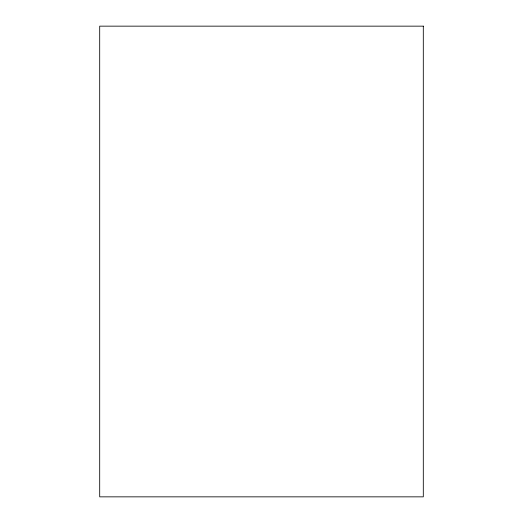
<?xml version="1.0" encoding="UTF-8"?>
<svg xmlns="http://www.w3.org/2000/svg" width="523" height="523" viewBox="0 0 523 523"><rect width="100%" height="100%" fill="white"/><g stroke="black" fill="none" stroke-linecap="round" stroke-linejoin="round"><path stroke-width="0.78" d="M423.303 26.15L99.697 26.15L99.697 496.85L423.303 496.85L423.303 26.15"/></g></svg>
